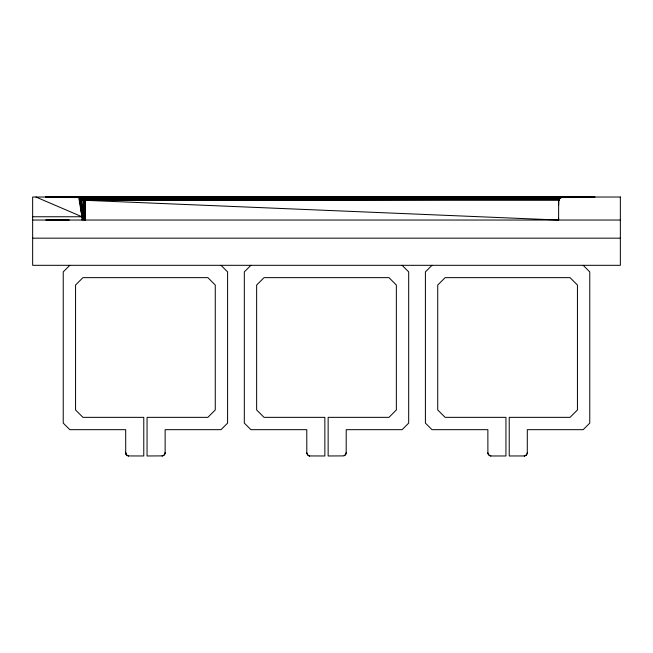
<?xml version="1.0" encoding="UTF-8"?>
<svg xmlns="http://www.w3.org/2000/svg" width="653" height="653" viewBox="0 0 653 653"><rect width="100%" height="100%" fill="white"/><g stroke="black" fill="none" stroke-linecap="round" stroke-linejoin="round"><path stroke-width="0.98" d="M69.806 265.314L63.235 271.885L63.235 423.103L69.806 429.674L125.694 429.674L125.719 453.133L126.731 455.084L128.527 455.941L143.774 455.974L143.774 417.349L82.955 417.349L75.56 409.953L75.56 285.034L82.955 277.639L207.874 277.639L215.27 285.034L215.27 409.953L207.874 417.349L147.056 417.349L147.056 455.974L162.573 455.892L164.401 454.757L165.136 452.456M346.221 452.456L345.519 454.717L343.609 455.9L328.141 455.974L328.141 417.349L388.959 417.349L396.355 409.953L396.355 285.034L388.959 277.639L264.041 277.639L256.645 285.034L256.645 409.953L264.041 417.349L324.859 417.349L324.859 455.974L309.62 455.941L307.824 455.084L306.804 453.133L306.779 429.674L250.891 429.674L244.32 423.103L244.32 271.885L250.891 265.314M32.65 216.755L81.96 216.755L78.67 197.026L84.833 200.316L84.678 220.037L83.47 199.304L82.392 197.655L80.964 197.026L83.886 197.655L85.086 199.304L85.249 220.037L84.833 200.316L84.221 198.381L81.845 197.026L83.886 197.655L85.249 200.316L558.601 220.037L558.641 218.069M81.168 198.381L81.535 199.304L83.617 200.316L83.037 220.037L81.935 204.258M431.984 265.314L425.405 271.885L425.405 423.103L431.984 429.674L487.864 429.674L487.897 453.133L489.04 455.198L491.154 455.974L505.944 455.974L505.944 417.349L445.126 417.349L437.73 409.953L437.73 285.034L445.126 277.639L570.045 277.639L577.44 285.034L577.44 409.953L570.045 417.349L509.226 417.349L509.226 455.974L524.416 455.949L526.269 455.084L527.281 453.133L527.306 429.674L583.194 429.674L589.765 423.103L589.765 271.885L583.194 265.314M527.306 452.684L527.273 453.182M81.96 220.037L81.894 199.663L80.996 197.99L78.67 197.026L80.221 197.655L83.886 197.655L81.96 197.026L561.89 197.026L559.229 198.381L559.009 200.316L559.564 197.99L561.89 197.026L559.784 197.786L558.666 199.663L558.601 220.037M346.18 453.182L346.221 429.674L402.109 429.674L408.68 423.103L408.68 271.885L402.109 265.314M558.641 205.246L558.764 199.304L559.229 198.381L561.996 197.026L559.156 198.488M558.78 199.263L85.249 200.316L83.053 198.381L79.682 197.19L80.931 198.381L84.621 198.381L83.511 197.655L79.242 197.026L81.331 198.381L81.543 200.316L558.601 200.316L559.229 198.381L561.89 197.026M81.543 200.316L81.331 198.381L81.894 199.663M165.07 453.353L164.931 453.835M558.666 199.663L559.229 198.381M562.29 197.5L564.6 197.026L561.229 197.19L561.449 197.655L562.886 197.026L561.229 197.19M571.685 197.655L573.318 197.026L594.761 197.026L45.8 197.026L70.54 197.026L74.507 197.541M558.601 200.316L559.956 197.655L560.878 197.19M527.053 453.941L526.832 454.39M164.629 454.439L164.882 453.941M345.968 453.941L345.715 454.439M78.556 197.026L79.331 197.19L79.111 197.655L77.674 197.026M79.764 198.381L80.221 197.655M568.494 197.655L570.02 197.026L574.248 197.541M45.8 197.026L78.107 197.026L82.392 197.655L85.086 199.304L559.205 198.422L561.172 197.108M558.764 199.304L559.629 198.381M526.457 454.888L525.877 455.402M345.176 455.084L344.196 455.721M565.637 197.655L567.033 197.026L570.755 197.5M163.927 455.231L163.511 455.516M66.312 197.541L68.908 197.026M163.789 455.337L163.111 455.721M525.959 455.337L525.33 455.696M563.245 197.655L565.743 197.026L567.735 197.5M69.806 197.5L72.091 197.026M66.835 219.71L68.81 220.037L45.8 220.037M560.633 197.279L561.237 197.1M72.826 197.5L74.817 197.026L77.315 197.655M524.743 455.892L524.245 455.965L524.694 455.9M162.515 455.9L162.026 455.965M564.233 197.5L594.761 197.026M566.453 197.541L568.894 197.19M572.518 197.541L594.042 197.108L582.15 197.541M569.343 197.541L571.653 197.026M562.274 197.19L563.963 197.19M70.54 197.026L73.52 197.026L74.924 197.655M65.52 197.19L46.51 197.108L71.324 197.541M68.81 197.19L46.51 197.108M559.956 197.655L560.796 198.381M559.205 198.422L84.645 198.422L83.388 197.353L560.454 197.353L84.057 197.786L559.784 197.786L84.645 198.422L85.086 199.304M81.388 199.304L559.172 199.304M32.65 220.037L620.35 220.037M32.65 238.165L620.35 238.165M59.978 197.532L47.228 197.353L58.411 197.541M47.057 219.792L65.52 220.037L63.586 219.653M56.705 219.718L68.81 220.037L66.826 219.775M55.578 219.726L65.52 220.037L63.578 219.726M61.913 219.718L68.81 220.037L65.814 219.734M59.725 219.718L65.52 220.037L62.574 219.677M64.753 219.743L68.81 220.037L46.453 219.971L65.52 220.037L61.521 219.694M309.62 455.941L309.342 455.892M490.925 455.965L490.754 455.949M80.197 197.026L81.568 197.19M73.822 197.026L77.397 197.541M81.519 197.026L82.613 197.19M79.331 197.19L75.952 197.026M76.809 197.026L80.597 197.655L81.405 198.488L81.96 216.755L35.939 197.026M128.527 455.941L128.045 455.835M309.449 455.908L308.706 455.68M128.143 455.859L127.874 455.778M490.313 455.859L489.791 455.68M489.889 455.721L488.713 454.888M308.804 455.721L307.628 454.888M127.319 455.516L126.902 455.231M77.642 197.19L78.213 197.655M221.016 265.314L227.595 271.885L227.595 423.103L221.016 429.674L165.136 429.674L165.136 452.684M126.462 454.798L126.168 454.39M74.956 197.19L75.348 197.655M71.667 197.19L72.067 197.655M126.29 454.578L125.8 453.517M80.605 197.655L80.931 198.381M71.961 197.19L72.165 197.655M68.671 197.19L68.875 197.655M307.073 454.039L306.902 453.574M125.988 454.039L125.76 453.353M487.93 453.353L487.873 452.856M306.845 453.353L306.779 452.856M81.796 199.304L81.96 200.316M80.996 197.99L81.96 216.755L79.323 197.1L79.927 197.279L81.96 216.755L81.707 199.059M81.535 199.304L81.658 200.316M80.499 197.581L81.96 216.755M125.703 452.962L125.694 452.178M83.617 200.316L83.992 220.037M84.833 200.316L85.094 220.037M575.04 197.026L575.04 197.655M68.81 197.026L68.81 197.655M65.52 197.026L65.52 197.655M620.35 197.026L32.65 197.026L32.65 265.314L620.35 265.314L620.35 197.026M488.134 453.99L487.987 453.574L488.134 453.99"/></g></svg>
